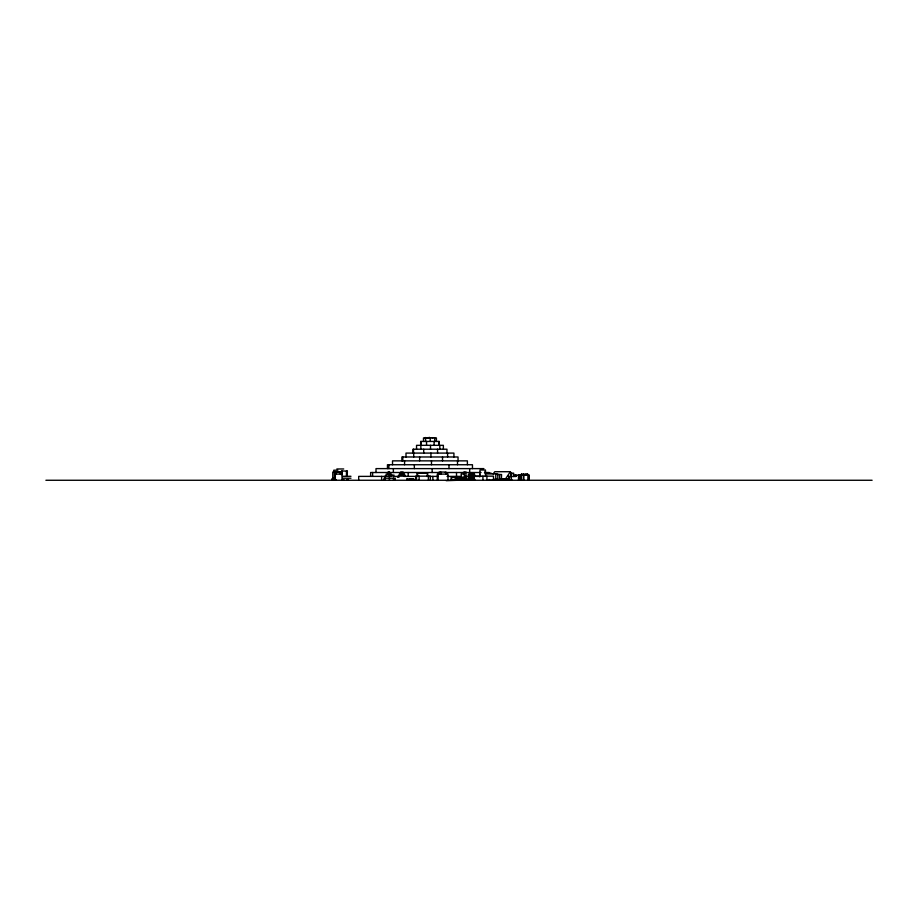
<?xml version="1.0" encoding="UTF-8"?>
<svg xmlns="http://www.w3.org/2000/svg" width="918" height="918" viewBox="0 0 918 918"><rect width="100%" height="100%" fill="white"/><g stroke="black" fill="none" stroke-linecap="round" stroke-linejoin="round"><path stroke-width="1.38" d="M463.131 480.263L463.131 478.209L466.562 478.209L466.562 480.263M493.15 473.929L494.768 471.714L510.351 471.714L511.762 474.193L509.329 477.521L508.365 475.845L509.513 480.263M510.351 471.714L504.613 480.263L504.682 479.242M427.26 437.611L425.16 437.92M428.809 437.565L428.052 437.92M429.509 437.622L430.68 437.92M432.08 437.645L432.94 437.92M425.16 437.668L426.285 437.92M483.901 468.616L376.001 468.616L376.001 472.506M336.849 468.972L343.722 468.972M337.881 470.2L333.762 470.2L333.762 472.047M485.243 471.221L485.519 473.803M333.98 471.841L342.288 471.841M400.65 472.047L403.163 472.047M463.487 472.254L466.103 472.254M439.447 472.506L370.62 472.506L370.62 476.385M445.138 472.506L481.055 472.506M484.463 472.506L489.283 472.506M399.996 473.08L403.817 473.08M445.941 473.08L447.548 473.08M485.278 473.08L491.038 473.08M510.58 473.149L513.655 473.149L513.655 476.499M461.192 473.963L463.98 473.963M485.507 473.94L497.808 473.94L497.808 480.263M342.012 474.101L334.806 474.101L334.806 480.263M399.341 474.101L404.482 474.101M497.086 474.514L501.549 474.514L501.4 480.263M390.575 475.134L394.109 475.134M398.699 475.134L405.125 475.134M513.437 475.134L529.216 475.134L529.216 480.263M391.745 476.155L384.975 476.155L384.975 480.263M397.987 476.155L405.836 476.155M473.493 476.155L493.482 476.155L493.482 480.263M519.037 476.155L521.424 476.155M342.862 476.293L350.974 476.293M387.316 476.385L358.686 476.385L358.686 480.263M393.019 476.385L398.71 476.385M403.909 476.385L417.22 476.385M426.652 476.385L438.024 476.385M447.032 476.385L461.18 476.385M465.426 476.385L469.339 476.385M473.608 476.385L480.998 476.385M509.249 476.499L516.054 476.499M453.974 476.947L456.235 476.947M397.391 477.188L399.032 477.188M461.341 477.257L464.336 477.257M465.942 477.257L466.149 480.263M342.862 478.209L350.974 478.209M461.479 480.263L461.479 478.209L458.048 478.209L458.048 480.263M334.404 478.427L333.613 478.427L333.624 480.263M334.852 478.622L332.236 478.622L332.236 480.263M459.264 478.622L465.346 478.622M333.968 479.001L333.085 479.001L333.085 480.263L333.05 479.621M500.425 479.46L504.671 479.46L505.129 480.263M406.915 479.655L413.949 479.655M45.9 480.263L872.1 480.263M446.159 480.676L457.875 480.263M489.087 479.46L489.546 480.263M474.239 476.155L474.239 480.263M528.825 475.134L528.825 480.263M527.884 475.134L527.884 480.263M527.712 475.134L527.712 474.101L521.367 474.101L521.424 480.263M527.552 474.101L527.552 475.134M526.025 474.101L526.025 475.134M523.776 475.134L523.776 480.263M523.467 474.101L523.352 480.263M521.539 474.101L521.539 475.134M521.011 476.155L521.011 480.263M519.209 475.134L519.209 480.263M519.14 475.134L519.14 480.263M518.693 475.134L518.693 476.155M518.486 475.134L518.486 480.263M515.996 475.134L515.996 476.155M515.549 475.134L515.549 476.155M511.796 479.448L511.796 480.263M511.337 476.499L511.337 480.263M511.005 479.448L511.005 480.263M510.947 473.149L510.947 476.499M509.995 479.448L509.995 480.263M509.708 479.242L509.719 480.263M509.238 479.448L509.238 480.263M509.02 479.242L508.928 480.263M507.952 479.242L507.952 480.263M507.62 479.242L507.62 480.263M507.482 479.242L507.39 480.263L507.275 479.242M506.954 479.242L507.046 480.263M506.644 479.448L506.644 480.263M506.231 479.448L506.231 480.263M505.738 479.242L505.738 480.263M505.336 479.242L505.393 480.263M504.9 479.242L504.9 480.263M504.246 479.242L504.246 480.263M503.81 479.448L503.81 480.263M503.534 479.242L503.534 480.263M503.385 479.242L503.374 480.263M503.121 479.242L503.121 480.263M502.938 479.242L502.938 480.263M502.651 479.242L502.662 480.263M502.479 479.242L502.479 480.263M502.123 479.242L502.043 480.263M501.836 479.242L501.894 480.263M501.618 479.242L501.618 480.263M501.239 479.242L501.239 480.263M501.021 479.448L501.021 480.263M500.356 479.242L500.287 480.263M499.966 479.242L499.966 480.263M499.771 479.242L499.679 480.263M499.644 474.514L499.644 480.263M499.082 479.242L498.956 480.263M498.118 480.263L490.292 480.263M497.671 479.242L497.671 480.263M497.476 479.242L497.476 480.263M497.349 479.242L497.349 480.263M496.902 479.242L496.902 480.263M496.202 479.242L496.202 480.263M495.777 473.94L495.777 480.263M494.561 479.242L494.561 480.263M493.861 479.242L493.861 480.263M486.919 476.155L486.919 480.263M485.507 476.465L485.473 469.993L479.965 469.993L479.965 476.155M482.925 476.155L482.925 480.263M479.689 474.514L479.689 476.821M474.79 479.242L474.79 480.263M474.572 476.568L474.572 474.101L468.421 474.101L468.421 480.263M474.239 474.101L474.285 480.263M474.113 474.101L474.113 480.263M473.608 474.101L473.608 480.263M472.862 474.101L472.862 480.263M472.46 468.616L472.46 464.738L387.453 464.738L387.453 468.616M472.013 474.101L472.013 480.263M471.209 474.101L471.209 480.263M470.567 474.101L470.567 480.263M470.223 474.101L470.223 480.263M469.672 468.616L469.672 472.506M469.775 474.101L469.775 480.263M468.146 479.242L468.146 480.263M467.388 464.738L467.388 460.859L392.525 460.859L392.525 464.738M467.17 479.242L467.17 480.263M465.942 472.254L465.942 480.263M465.323 478.209L465.346 480.263M464.91 478.209L464.91 480.263M464.772 478.209L464.772 480.263M464.508 478.209L464.485 480.263M464.336 472.254L464.347 480.263M463.693 478.209L463.533 480.263M463.269 478.209L463.269 480.263M461.731 477.257L461.731 480.263M461.352 473.963L461.341 480.263M461.077 480.263L461.054 478.209L460.916 480.263M460.698 479.242L460.698 480.263M460.285 479.242L460.285 480.263L460.228 478.209M459.838 478.209L459.7 480.263M459.287 478.209L459.298 480.263M458.461 478.209L458.461 480.263M458.036 460.859L458.036 456.98L401.866 456.98L401.866 460.859M457.508 460.859L457.508 464.738M456.854 480.263L456.854 477.245L455.317 477.245L455.317 480.263M456.51 472.506L456.51 476.385M456.579 477.245L456.579 480.263M456.062 476.947L456.235 480.263M455.638 480.263L455.638 477.245L451.231 477.234L451.231 480.263M454.272 479.448L454.272 480.263M453.974 479.448L453.974 480.263M453.917 456.98L453.917 453.09L405.997 453.09L405.997 456.98M453.056 479.448L453.056 480.263M452.758 479.448L452.758 480.263M451.553 477.234L451.553 480.263M448.982 464.738L448.982 468.616M447.995 480.263L447.995 474.101L437.301 474.101L437.301 480.263M447.594 453.09L447.594 456.98M446.963 453.09L446.963 449.212L412.939 449.212L412.939 453.09M445.999 474.101L445.999 472.047L439.148 472.047L439.148 474.101M443.371 449.212L443.371 445.333L416.542 445.333L416.542 449.212M442.522 456.98L442.522 460.859M440.789 472.047L440.778 474.101M440.388 472.047L440.388 474.101M439.825 445.333L439.825 449.212M439.24 445.333L439.24 441.443L420.662 441.443L420.662 445.333M438.93 441.443L438.93 445.333M438.138 474.101L438.138 480.263M437.565 449.212L437.565 453.09M436.417 441.443L436.417 437.92L423.485 437.92L423.485 441.443M434.719 437.92L434.719 441.443M434.111 441.443L434.111 445.333M432.871 476.385L432.871 480.263M432.16 468.616L432.16 472.506M431.483 460.859L431.483 464.738M430.932 453.09L430.932 456.98M430.508 445.333L430.508 449.212M430.335 480.263L430.335 476.155L415.751 476.155L415.751 480.263M430.232 437.622L430.221 441.443M429.268 437.92L429.268 437.324L428.809 437.92M428.385 476.155L428.385 480.263M427.65 476.155L427.65 473.114L417.013 473.114L417.013 476.155M427.352 473.114L427.352 476.155M426.549 441.443L426.549 445.333M425.55 437.496L425.573 441.443M423.714 449.212L423.714 453.09M420.972 441.443L420.972 445.333M420.857 445.333L420.857 449.212M419.641 456.98L419.641 460.859M419.124 476.155L419.124 480.263M417.621 473.114L417.621 476.155M416.554 476.155L416.554 480.263M414.351 464.738L414.351 468.616M413.949 480.263L413.903 479.035L406.846 479.035L406.846 480.263M413.708 453.09L413.708 456.98M413.605 479.035L413.685 480.263M413.513 449.212L413.513 453.09M413.433 479.655L413.433 480.263M413.226 479.035L413.272 480.263M413.146 479.035L413.146 480.263M411.138 479.035L411.218 480.263M411.046 480.263L411 479.035L410.759 480.263M410.713 479.035L410.713 480.263M410.472 479.035L410.541 480.263M410.323 479.035L410.323 480.263M410.036 479.035L410.151 480.263M409.818 480.263L409.818 479.035L409.692 480.263M409.577 479.035L409.577 480.263M408.177 472.506L408.177 476.385M407.592 479.035L407.638 480.263M407.305 479.035L407.42 480.263M407.133 479.655L407.133 480.263M407.087 479.035L406.915 480.263M404.574 460.859L404.574 464.738M402.807 456.98L402.807 460.859M395.279 480.263L395.279 478.209L384.011 478.209L384.011 480.263M393.363 468.616L393.363 472.506M393.501 478.209L393.501 480.263M391.481 476.155L391.481 474.101L386.134 474.101L386.134 476.155M389.576 474.101L389.576 472.047L388.016 472.047L388.165 474.101M389.439 472.047L389.439 474.101M389.404 476.155L389.404 480.263M389.301 474.101L389.301 476.155M388.945 472.047L388.945 474.101M388.865 464.738L388.865 468.616M388.658 472.047L388.658 474.101M381.624 476.385L381.624 480.263M372.605 472.506L372.605 476.385M348.381 479.506L348.381 480.263M347.279 476.304L347.36 471.026L341.485 471.026L341.485 474.101M347.429 479.506L347.429 480.263M347.015 471.026L347.015 476.304M346.97 479.655L346.97 480.263M346.752 479.655L346.752 480.263M346.465 471.026L346.465 476.304M343.837 479.655L343.837 480.263M343.275 479.655L343.366 480.263M342.334 479.655L342.334 480.263M342.253 479.655L342.253 480.263M342.012 471.026L342.012 480.263M341.783 479.655L341.783 480.263M341.266 471.841L341.266 474.652M340.658 474.101L340.658 471.944L332.764 472.047L332.764 480.263M340.383 471.944L340.383 474.101M336.068 471.944L336.068 474.101M336.114 479.655L336.114 480.263M335.793 471.944L335.793 474.101M335.644 479.655L335.644 480.263M335.414 479.621L335.552 480.263M335.334 474.101L335.334 480.263M334.611 479.655L334.531 480.263M334.359 471.841L334.404 480.263M334.06 479.655L334.06 480.263M332.695 478.622L332.58 480.263M332.362 478.622L332.362 480.263"/></g></svg>
